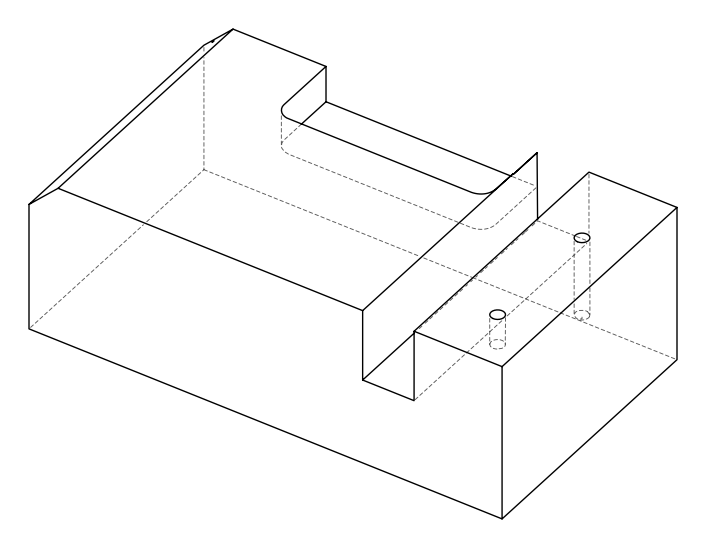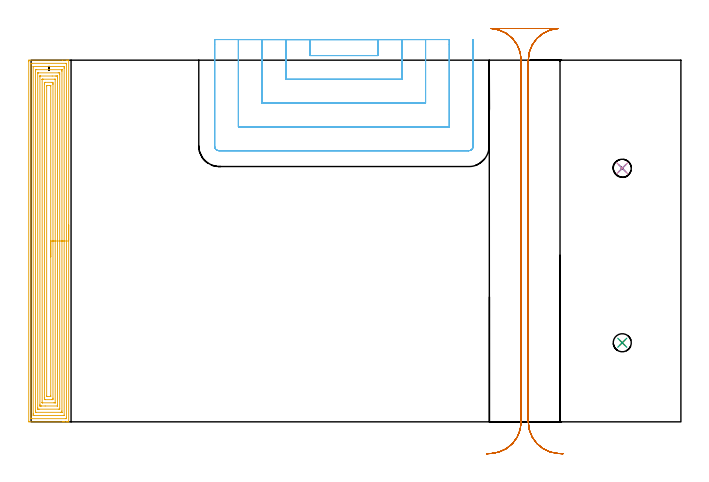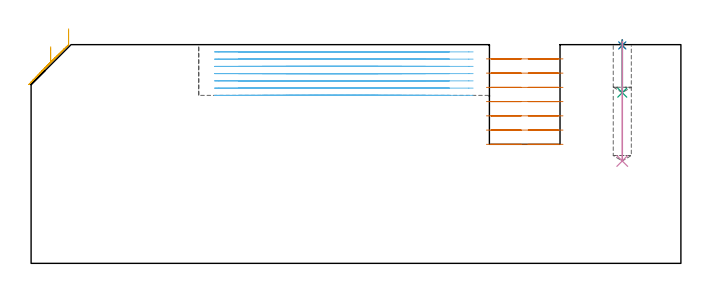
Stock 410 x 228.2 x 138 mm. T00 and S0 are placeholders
(PLAN: 7 operations, 4 tool changes, 51.1 min)
(1 SPOT_DRILL | STEP1POCKET | NXT0321_9005460120000 | 0.03 min | 1 mm3)
(2 SPOT_DRILL_1 | STEP1POCKET_1 | NXT0321_9005460120000 | 0.03 min | 1 mm3)
(3 DRILL_BLIND_HOLE_INTO_CENTER | STEP1POCKET | UGT0301_225 | 0.13 min | 2847 mm3)
(4 DRILL_BLIND_HOLE_INTO_CENTER_1 | STEP1POCKET_1 | UGT0301_225 | 0.3 min | 7230 mm3)
(5 AREA_MILL | FG_CHAMFER_SURFACE | UGT0205_001 | 16.88 min | 72464 mm3)
(6 MILL_SLOT | SLOT_PARTIAL_RECTANGULAR | UGT0201_094 | Follow Part, ap 5, ae 75% | 24.83 min | 390967 mm3)
(7 MILL_RECTANGULAR_SLOT | SLOT_RECTANGULAR | UGT0201_019 | Follow Part, ap 10, ae 75% | 8.89 min | 638854 mm3)
(TOOL NXT0321_9005460120000 | NC Spot Drill, 142deg, 12mm, Carbide, Uncoated | D12 PA142 FL30 Z2)
(TOOL UGT0301_225 | Twist Drill 11.4 mm | D11.4 PA118 FL92 Z2)
(TOOL UGT0205_001 | Chamfer Mill 20 x 3 x 45 deg. | D20 FL50 Z2)
(TOOL UGT0201_094 | End mill 20 mm | D20 FL38 Z4)
(TOOL UGT0201_019 | End mill 40 mm | D40 FL63 Z6)
(OP 1 SPOT_DRILL)
G17 G21 G94 G90
T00 M6
G54
G17 G0 G90 X373. Y49.9 S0 M3
G43 Z148. H0
G94 G81 G98 Z137.509 F250. R141.
G80
M5
M2
(OP 2 SPOT_DRILL_1)
G17 G21 G94 G90
T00 M6
G54
G17 G0 G90 X373. Y160. S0 M3
G43 Z148. H0
G94 G81 G98 Z137.509 F250. R141.
G80
M5
M2
(OP 3 DRILL_BLIND_HOLE_INTO_CENTER)
G17 G21 G94 G90
T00 M6
G54
G17 G0 G90 X373. Y49.9 S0 M3
G43 Z148. H0
G94 G81 G98 Z107.7 F250. R140.
G80
M5
M2
(OP 4 DRILL_BLIND_HOLE_INTO_CENTER_1)
G17 G21 G94 G90
T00 M6
G54
G17 G0 G90 X373. Y160. S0 M3
G43 Z148. H0
G94 G81 G98 Z64.6 F250. R140.
G80
M5
M2
(OP 5 AREA_MILL)
G17 G21 G94 G90
T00 M6
G54
G17 G0 G90 X23.7 Y124.1 S1061 M3
G43 Z148. H0
G94 G1 Y124.062 Z147.128 F250.
Y123.948 Z146.263
Y123.759 Z145.412
Y123.497 Z144.58
Y123.163 Z143.774
Y122.76 Z143.
Y122.291 Z142.264
Y121.76 Z141.572
Y121.171 Z140.929
Y120.528 Z140.339
Y119.836 Z139.808
Y119.1 Z139.34
Y118.326 Z138.937
Y117.52 Z138.603
Y116.688 Z138.341
Y115.836 Z138.152
Y114.972 Z138.038
Y114.1 Z138.
Y0.174
X23.697 Y0.01 Z137.988
X23.65 Y0.007 Z137.942
X23.25 Y0. Z137.549
X22.925 Z137.224
X22.231 Z136.526
X20.994 Z135.291
X20.45 Z134.745
X19.832 Z134.127
X-1.194 Y0.001 Z113.103
X-1.492 Y0.01 Z112.806
X-1.499 Y0.307 Z112.799
Y0.33
X-1.5 Y227.266 Z112.8
X-1.499 Y227.579 Z112.801
X-1.494 Y228.153 Z112.804
X-1.492 Y228.192 Z112.806
X-0.922 Y228.2 Z113.376
X19.832 Z134.127
X22.231 Z136.526
X22.924 Z137.224
X23.25 Z137.55
X23.649 Y228.197 Z137.94
X23.691 Y228.194 Z137.982
X23.697 Y228.192 Z137.988
X23.7 Y228.026 Z138.
Y114.1
X22.286 Z136.586
X22.285 Y2.299 Z136.585
X22.282 Y2.189 Z136.582
X22.275 Y2.01 Z136.575
X22.231 Y2.008 Z136.531
X21.746 Y2.001 Z136.046
X0.375 Y2. Z114.675
X-0.031 Y2.002 Z114.269
X-0.058 Y2.005 Z114.242
X-0.069 Y2.009 Z114.231
X-0.079 Y2.028 Z114.221
X-0.084 Y2.244 Z114.216
X-0.085 Y2.353 Z114.215
Y225.902
X-0.082 Y226.011 Z114.218
X-0.075 Y226.19 Z114.225
X-0.031 Y226.192 Z114.269
X0.454 Y226.199 Z114.754
X21.825 Y226.2 Z136.125
X22.231 Y226.198 Z136.531
X22.258 Y226.195 Z136.558
X22.269 Y226.191 Z136.569
X22.279 Y226.171 Z136.579
X22.284 Y225.956 Z136.584
X22.285 Y225.847 Z136.585
X22.286 Y114.1 Z136.586
X20.872 Z135.172
X20.871 Y4.195 Z135.171
Y4.089
X20.868 Y4.037 Z135.168
X20.865 Y4.018 Z135.165
X20.838 Y4.01 Z135.138
X20.643 Y4.001 Z134.943
X1.75 Y4. Z116.05
X1.556 Y4.002 Z115.856
X1.426 Y4.006 Z115.726
X1.335 Y4.013 Z115.635
X1.332 Y4.054 Z115.632
X1.33 Y4.195 Z115.63
X1.328 Y4.617 Z115.628
Y5.088
X1.329 Y224.005 Z115.629
Y224.111
X1.332 Y224.163 Z115.632
X1.335 Y224.182 Z115.635
X1.362 Y224.19 Z115.662
X1.557 Y224.199 Z115.857
X20.45 Y224.2 Z134.75
X20.644 Y224.198 Z134.944
X20.774 Y224.194 Z135.074
X20.865 Y224.187 Z135.165
X20.868 Y224.145 Z135.168
X20.87 Y224.005 Z135.17
X20.871 Y223.583 Z135.171
X20.872 Y223.112 Z135.172
Y114.1
X19.457 Z133.757
Y6.875
X19.455 Y6.087 Z133.755
X19.453 Y6.033 Z133.753
X19.451 Y6.012 Z133.751
X19.432 Y6.01 Z133.732
X19.324 Y6.005 Z133.624
X19.106 Y6.002 Z133.406
X18.669 Y6. Z132.969
X3.087 Y6.001 Z117.387
X2.875 Y6.004 Z117.175
X2.769 Y6.008 Z117.069
X2.749 Y6.011 Z117.049
X2.747 Y6.027 Z117.047
X2.745 Y6.067 Z117.045
X2.743 Y6.773 Z117.043
Y6.875
Y221.325
X2.745 Y222.113 Z117.045
X2.747 Y222.167 Z117.047
X2.749 Y222.188 Z117.049
X2.768 Y222.19 Z117.068
X2.876 Y222.195 Z117.176
X3.095 Y222.199 Z117.395
X3.531 Y222.2 Z117.831
X19.113 Y222.199 Z133.413
X19.325 Y222.196 Z133.625
X19.431 Y222.192 Z133.731
X19.451 Y222.189 Z133.751
X19.453 Y222.173 Z133.753
X19.455 Y222.133 Z133.755
X19.457 Y221.427 Z133.757
Y221.325
Y114.1
X18.043 Z132.343
Y8.398
X18.041 Y8.132 Z132.341
X18.039 Y8.057 Z132.339
X18.036 Y8.017 Z132.336
X18.025 Y8.01 Z132.325
X17.944 Y8.006 Z132.244
X17.779 Y8.002 Z132.079
X17.548 Y8. Z131.848
X5.081 Z119.381
X4.421 Y8.003 Z118.721
X4.184 Y8.007 Z118.484
X4.163 Y8.019 Z118.463
X4.161 Y8.03 Z118.461
X4.158 Y8.663 Z118.458
X4.157 Y8.928 Z118.457
Y219.802
X4.159 Y220.068 Z118.459
X4.161 Y220.143 Z118.461
X4.164 Y220.183 Z118.464
X4.175 Y220.19 Z118.475
X4.256 Y220.194 Z118.556
X4.421 Y220.198 Z118.721
X4.652 Y220.2 Z118.952
X17.119 Z131.419
X17.779 Y220.197 Z132.079
X18.016 Y220.193 Z132.316
X18.037 Y220.181 Z132.337
X18.039 Y220.17 Z132.339
X18.042 Y219.537 Z132.342
X18.043 Y219.272 Z132.343
Y114.1
X16.629 Z130.929
Y10.45
X16.627 Y10.133 Z130.927
X16.625 Y10.054 Z130.925
X16.622 Y10.018 Z130.922
X16.617 Y10.01 Z130.917
X16.595 Y10.007 Z130.895
X16.444 Y10.001 Z130.744
X8.876 Y10. Z123.176
X6.65 Z120.95
X6.202 Y10.001 Z120.502
X5.756 Y10.003 Z120.056
X5.604 Y10.01 Z119.904
X5.578 Y10.019 Z119.878
X5.576 Y10.071 Z119.876
X5.573 Y10.188 Z119.873
X5.572 Y10.45 Z119.872
X5.571 Y11.083 Z119.871
Y217.75
X5.573 Y218.067 Z119.873
X5.575 Y218.146 Z119.875
X5.578 Y218.182 Z119.878
X5.583 Y218.19 Z119.883
X5.605 Y218.193 Z119.905
X5.756 Y218.199 Z120.056
X13.324 Y218.2 Z127.624
X15.55 Z129.85
X15.998 Y218.199 Z130.298
X16.444 Y218.197 Z130.744
X16.596 Y218.19 Z130.896
X16.622 Y218.181 Z130.922
X16.624 Y218.129 Z130.924
X16.627 Y218.012 Z130.927
X16.628 Y217.75 Z130.928
X16.629 Y217.117 Z130.929
Y114.1
X15.215 Z129.515
X15.214 Y12.237 Z129.514
X15.213 Y12.131 Z129.513
X15.208 Y12.023 Z129.508
X15.205 Y12.009 Z129.505
X15.195 Y12.005 Z129.495
X15.166 Y12.002 Z129.466
X15.107 Y12. Z129.407
X14.453 Z128.753
X7.328 Z121.628
X7.093 Y12.003 Z121.393
X7.015 Y12.007 Z121.315
X6.993 Y12.01 Z121.293
X6.989 Y12.057 Z121.289
X6.987 Y12.129 Z121.287
X6.985 Y12.237 Z121.285
Y12.345
X6.986 Y215.963 Z121.286
X6.987 Y216.07 Z121.287
X6.992 Y216.177 Z121.292
X6.995 Y216.191 Z121.295
X7.005 Y216.195 Z121.305
X7.034 Y216.198 Z121.334
X7.093 Y216.2 Z121.393
X7.747 Z122.047
X14.872 Z129.172
X15.107 Y216.197 Z129.407
X15.185 Y216.193 Z129.485
X15.207 Y216.19 Z129.507
X15.211 Y216.142 Z129.511
X15.213 Y216.071 Z129.513
X15.214 Y215.963 Z129.514
X15.215 Y215.856 Z129.515
Y114.1
X13.8 Z128.1
Y14.917
X13.799 Y14.443 Z128.099
X13.793 Y14.024 Z128.093
X13.349 Y14.001 Z127.649
X13.326 Y14. Z127.626
X8.874 Y14.001 Z123.174
X8.407 Y14.024 Z122.707
X8.401 Y14.498 Z122.701
X8.4 Y14.917 Z122.7
X8.399 Y15.393 Z122.699
X8.4 Y213.283 Z122.7
X8.401 Y213.757 Z122.701
X8.407 Y214.176 Z122.707
X8.851 Y214.199 Z123.151
X8.874 Y214.2 Z123.174
X13.326 Y214.199 Z127.626
X13.793 Y214.176 Z128.093
X13.799 Y213.702 Z128.099
X13.8 Y213.283 Z128.1
Y212.807
Y114.1
X12.386 Z126.686
Y16.704
X12.384 Y16.282 Z126.684
X12.381 Y16.072 Z126.681
X12.379 Y16.022 Z126.679
X12.373 Y16.01 Z126.673
X12.347 Y16.007 Z126.647
X12.245 Y16.002 Z126.545
X10.466 Y16. Z124.766
X9.902 Y16.004 Z124.202
X9.837 Y16.007 Z124.137
X9.82 Y16.01 Z124.12
X9.818 Y16.026 Z124.118
X9.816 Y16.073 Z124.116
X9.814 Y16.267 Z124.114
Y211.496
X9.816 Y211.918 Z124.116
X9.819 Y212.128 Z124.119
X9.821 Y212.178 Z124.121
X9.827 Y212.19 Z124.127
X9.853 Y212.193 Z124.153
X9.955 Y212.198 Z124.255
X11.734 Y212.2 Z126.034
X12.298 Y212.196 Z126.598
X12.363 Y212.192 Z126.663
X12.38 Y212.19 Z126.68
X12.382 Y212.174 Z126.682
X12.384 Y212.127 Z126.684
X12.386 Y211.933 Z126.686
Y114.1
Y113.228 Z126.724
Y112.363 Z126.838
Y111.512 Z127.027
Y110.68 Z127.289
Y109.874 Z127.623
Y109.1 Z128.026
Y108.364 Z128.495
Y107.672 Z129.026
Y107.029 Z129.615
Y106.44 Z130.258
Y105.908 Z130.951
Y105.44 Z131.686
Y105.037 Z132.46
Y104.703 Z133.266
Y104.441 Z134.098
Y104.252 Z134.95
Y104.138 Z135.815
Y104.1 Z136.686
G0 Z148.
M5
M2
(OP 6 MILL_SLOT)
G17 G21 G94 G90
T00 M6
G54
G17 G0 G90 X175.8 Y241.2 S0 M3
G43 Z148. H0
Z133.428
G94 G1 Y238.2 F250.
Y231.1 F500.
X218.9
Y238.2
Y241.2 F250.
X160.8
Y238.2
Y216.1 F500.
X233.9
Y238.2
Y241.2 F250.
X145.8
Y238.2
Y201.1 F500.
X248.9
Y238.2
Y241.2 F250.
X130.8
Y238.2
Y186.1 F500.
X263.9
Y238.2
Y241.2 F250.
X115.8
Y238.2
Y173.8 F500.
G3 X118.5 Y171.1 R2.7
G1 X276.2
G3 X278.9 Y173.8 R2.7
G1 Y238.2
Y241.2 F250.
G0 X175.8 Z128.857
G1 Y238.2
Y231.1 F500.
X218.9
Y238.2
Y241.2 F250.
X160.8
Y238.2
Y216.1 F500.
X233.9
Y238.2
Y241.2 F250.
X145.8
Y238.2
Y201.1 F500.
X248.9
Y238.2
Y241.2 F250.
X130.8
Y238.2
Y186.1 F500.
X263.9
Y238.2
Y241.2 F250.
X115.8
Y238.2
Y173.8 F500.
G3 X118.5 Y171.1 R2.7
G1 X276.2
G3 X278.9 Y173.8 R2.7
G1 Y238.2
Y241.2 F250.
G0 X175.8 Z124.286
G1 Y238.2
Y231.1 F500.
X218.9
Y238.2
Y241.2 F250.
X160.8
Y238.2
Y216.1 F500.
X233.9
Y238.2
Y241.2 F250.
X145.8
Y238.2
Y201.1 F500.
X248.9
Y238.2
Y241.2 F250.
X130.8
Y238.2
Y186.1 F500.
X263.9
Y238.2
Y241.2 F250.
X115.8
Y238.2
Y173.8 F500.
G3 X118.5 Y171.1 R2.7
G1 X276.2
G3 X278.9 Y173.8 R2.7
G1 Y238.2
Y241.2 F250.
G0 X175.8 Z119.714
G1 Y238.2
Y231.1 F500.
X218.9
Y238.2
Y241.2 F250.
X160.8
Y238.2
Y216.1 F500.
X233.9
Y238.2
Y241.2 F250.
X145.8
Y238.2
Y201.1 F500.
X248.9
Y238.2
Y241.2 F250.
X130.8
Y238.2
Y186.1 F500.
X263.9
Y238.2
Y241.2 F250.
X115.8
Y238.2
Y173.8 F500.
G3 X118.5 Y171.1 R2.7
G1 X276.2
G3 X278.9 Y173.8 R2.7
G1 Y238.2
Y241.2 F250.
G0 X175.8 Z115.143
G1 Y238.2
Y231.1 F500.
X218.9
Y238.2
Y241.2 F250.
X160.8
Y238.2
Y216.1 F500.
X233.9
Y238.2
Y241.2 F250.
X145.8
Y238.2
Y201.1 F500.
X248.9
Y238.2
Y241.2 F250.
X130.8
Y238.2
Y186.1 F500.
X263.9
Y238.2
Y241.2 F250.
X115.8
Y238.2
Y173.8 F500.
G3 X118.5 Y171.1 R2.7
G1 X276.2
G3 X278.9 Y173.8 R2.7
G1 Y238.2
Y241.2 F250.
G0 X175.8 Z110.571
G1 Y238.2
Y231.1 F500.
X218.9
Y238.2
Y241.2 F250.
X160.8
Y238.2
Y216.1 F500.
X233.9
Y238.2
Y241.2 F250.
X145.8
Y238.2
Y201.1 F500.
X248.9
Y238.2
Y241.2 F250.
X130.8
Y238.2
Y186.1 F500.
X263.9
Y238.2
Y241.2 F250.
X115.8
Y238.2
Y173.8 F500.
G3 X118.5 Y171.1 R2.7
G1 X276.2
G3 X278.9 Y173.8 R2.7
G1 Y238.2
Y241.2 F250.
G0 X175.8 Z106.
G1 Y238.2
Y231.1 F500.
X218.9
Y238.2
Y241.2 F250.
X160.8
Y238.2
Y216.1 F500.
X233.9
Y238.2
Y241.2 F250.
X145.8
Y238.2
Y201.1 F500.
X248.9
Y238.2
Y241.2 F250.
X130.8
Y238.2
Y186.1 F500.
X263.9
Y238.2
Y241.2 F250.
X115.8
Y238.2
Y173.8 F500.
G3 X118.5 Y171.1 R2.7
G1 X276.2
G3 X278.9 Y173.8 R2.7
G1 Y238.2
Y241.2 F250.
G0 Z148.
M5
M2
(OP 7 MILL_RECTANGULAR_SLOT)
G17 G21 G94 G90
T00 M6
G54
G17 G0 G90 X335.6 Y-20.134 S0 M3
G43 Z148. H0
Z129.014
G94 G1 X332.605 Y-19.97 F250.
G2 X313.7 Y0. R20. F500.
G1 Y228.2
G2 X332.605 Y248.17 R20.
G1 Y248.2
X290.295
Y248.17
G2 X309.2 Y228.2 R20.
G1 Y0.
G2 X290.295 Y-19.97 R20.
G1 X287.3 Y-20.134 F250.
G0 X335.6 Z120.029
G1 X332.605 Y-19.97
G2 X313.7 Y0. R20. F500.
G1 Y228.2
G2 X332.605 Y248.17 R20.
G1 Y248.2
X290.295
Y248.17
G2 X309.2 Y228.2 R20.
G1 Y0.
G2 X290.295 Y-19.97 R20.
G1 X287.3 Y-20.134 F250.
G0 X335.6 Z111.043
G1 X332.605 Y-19.97
G2 X313.7 Y0. R20. F500.
G1 Y228.2
G2 X332.605 Y248.17 R20.
G1 Y248.2
X290.295
Y248.17
G2 X309.2 Y228.2 R20.
G1 Y0.
G2 X290.295 Y-19.97 R20.
G1 X287.3 Y-20.134 F250.
G0 X335.6 Z102.057
G1 X332.605 Y-19.97
G2 X313.7 Y0. R20. F500.
G1 Y228.2
G2 X332.605 Y248.17 R20.
G1 Y248.2
X290.295
Y248.17
G2 X309.2 Y228.2 R20.
G1 Y0.
G2 X290.295 Y-19.97 R20.
G1 X287.3 Y-20.134 F250.
G0 X335.6 Z93.071
G1 X332.605 Y-19.97
G2 X313.7 Y0. R20. F500.
G1 Y228.2
G2 X332.605 Y248.17 R20.
G1 Y248.2
X290.295
Y248.17
G2 X309.2 Y228.2 R20.
G1 Y0.
G2 X290.295 Y-19.97 R20.
G1 X287.3 Y-20.134 F250.
G0 X335.6 Z84.086
G1 X332.605 Y-19.97
G2 X313.7 Y0. R20. F500.
G1 Y228.2
G2 X332.605 Y248.17 R20.
G1 Y248.2
X290.295
Y248.17
G2 X309.2 Y228.2 R20.
G1 Y0.
G2 X290.295 Y-19.97 R20.
G1 X287.3 Y-20.134 F250.
G0 X335.6 Z75.1
G1 X332.605 Y-19.97
G2 X313.7 Y0. R20. F500.
G1 Y228.2
G2 X332.605 Y248.17 R20.
G1 Y248.2
X290.295
Y248.17
G2 X309.2 Y228.2 R20.
G1 Y0.
G2 X290.295 Y-19.97 R20.
G1 X287.3 Y-20.134 F250.
G0 Z148.
M5
M2
